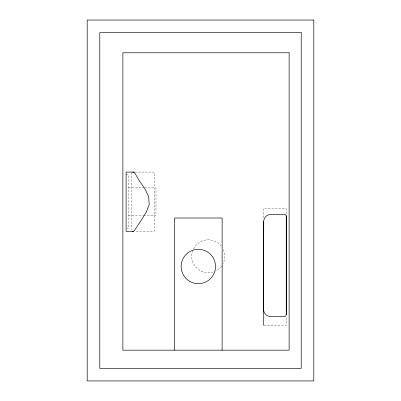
<?xml version="1.0" encoding="UTF-8"?>
<svg xmlns="http://www.w3.org/2000/svg" width="401" height="401" viewBox="0 0 401 401"><rect width="100%" height="100%" fill="white"/><g stroke="black" fill="none" stroke-linecap="round" stroke-linejoin="round"><path stroke-width="0.3" stroke-dasharray="2 1.5" d="M131.824 172.761L131.277 173.568L131.277 229.898M134.841 172.084L154.174 172.084L154.174 231.292L134.841 231.292M126.109 174.746L128.49 174.746L128.49 228.63L126.109 228.63M128.49 187.874L144.109 187.874M144.736 187.874L155.984 187.874L155.984 215.502L144.736 215.502M128.49 215.502L144.109 215.502M263.908 325.326L286.249 325.326L286.249 316.605M286.249 213.768L286.249 208.781L263.287 208.781L263.287 218.751M223.342 249.572A16.521 16.521 0 0 1 222.921 263.903M221.623 266.008A16.521 16.521 0 0 1 215.537 271.131M213.252 272.048A16.521 16.521 0 0 1 193.247 263.221A16.521 16.521 0 0 1 199.523 242.279A16.521 16.521 0 0 1 221.086 245.898"/><path stroke-width="0.6" d="M286.645 219.853L286.645 309.732A6.611 1.348 -90 0 1 285.296 316.339L269.703 316.339C266.66 316.183 264.194 313.492 263.652 310.595L263.713 221.177C263.828 217.944 266.5 214.761 269.818 214.565L285.296 214.565A6.616 1.348 90 0 1 286.6 219.467L286.645 221.177M263.652 310.595L263.713 221.177M132.641 172.27L133.713 172.084L135.292 173.828L138.836 179.994L145.202 189.342L148.691 196.766L149.177 204.52L146.315 212.089L142.099 218.946L134.15 231.016L132.536 231.292M134.22 172.084L126.109 172.084L126.109 231.292L133.593 231.292M286.249 215.638L286.249 314.735M263.587 224.365L263.592 285.186M263.287 251.783L263.287 325.326M222.129 350.178L222.129 218.004L174.545 218.004L174.545 350.178M313.808 20.05L87.192 20.05L87.192 380.95L313.808 380.95L313.808 20.05M301.216 32.641L99.784 32.641L99.784 368.359L301.216 368.359L301.216 32.641M289.126 52.787L122.881 52.787L122.881 350.178L289.126 350.178L289.126 52.787M189.748 281.392A17.183 17.183 0 0 0 215.522 266.51A17.183 17.183 0 0 0 189.748 251.633A17.183 17.183 0 0 0 189.748 281.392"/></g></svg>
